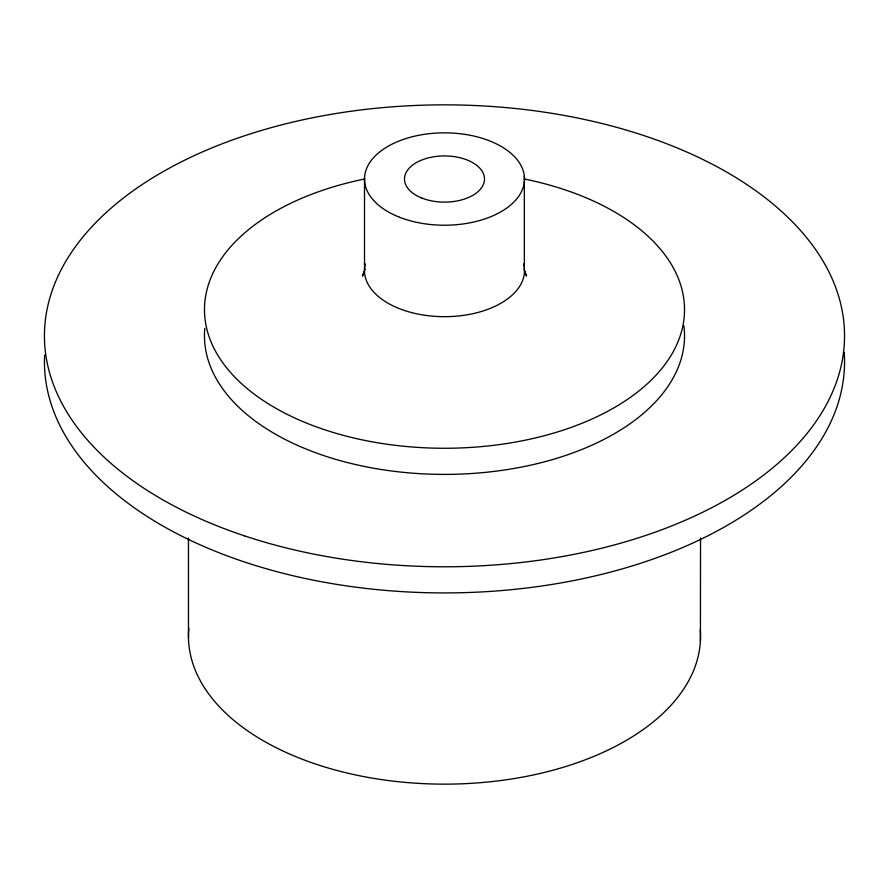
<?xml version="1.0" encoding="UTF-8"?>
<svg xmlns="http://www.w3.org/2000/svg" width="889" height="889" viewBox="0 0 889 889"><rect width="100%" height="100%" fill="white"/><g stroke="black" fill="none" stroke-linecap="round" stroke-linejoin="round"><path stroke-width="1.33" d="M700.41 640.969L700.532 537.989M365.123 269.023L362.445 276.068L364.434 271.467M524.566 271.467L526.555 276.068L523.877 269.023M188.479 637.88L188.468 537.989M524.343 176.089L524.343 267.556M364.512 178.056L364.512 269.511M523.699 263.922A80.01 46.195 0 0 1 444.5 316.684A80.01 46.195 0 0 1 365.301 263.922M524.354 179A240.03 138.584 0 0 1 637.502 392.071A240.03 138.584 0 0 1 251.498 392.071A240.03 138.584 0 0 1 364.646 179M683.919 325.93A240.03 138.584 0 0 1 446.645 474.393A240.03 138.584 0 0 1 204.814 328.397M844.206 352.333A400.05 230.962 0 0 1 446.878 592.919A400.05 230.962 0 0 1 44.628 355.078M700.276 629.734A256.032 147.818 0 0 1 443.355 784.142A256.032 147.818 0 0 1 188.835 628.412M244.475 535.845A400.05 230.962 0 0 0 844.55 335.82A400.05 230.962 0 0 0 244.475 135.795A400.05 230.962 0 0 0 244.475 535.845M422.075 198.158A40.005 23.092 0 0 0 484.405 180.678A40.005 23.092 0 0 0 427.02 158.253A40.005 23.092 0 0 0 422.075 198.158M399.65 217.283A80.01 46.195 0 0 0 524.31 182.323A80.01 46.195 0 0 0 409.54 137.484A80.01 46.195 0 0 0 399.65 217.283"/></g></svg>
